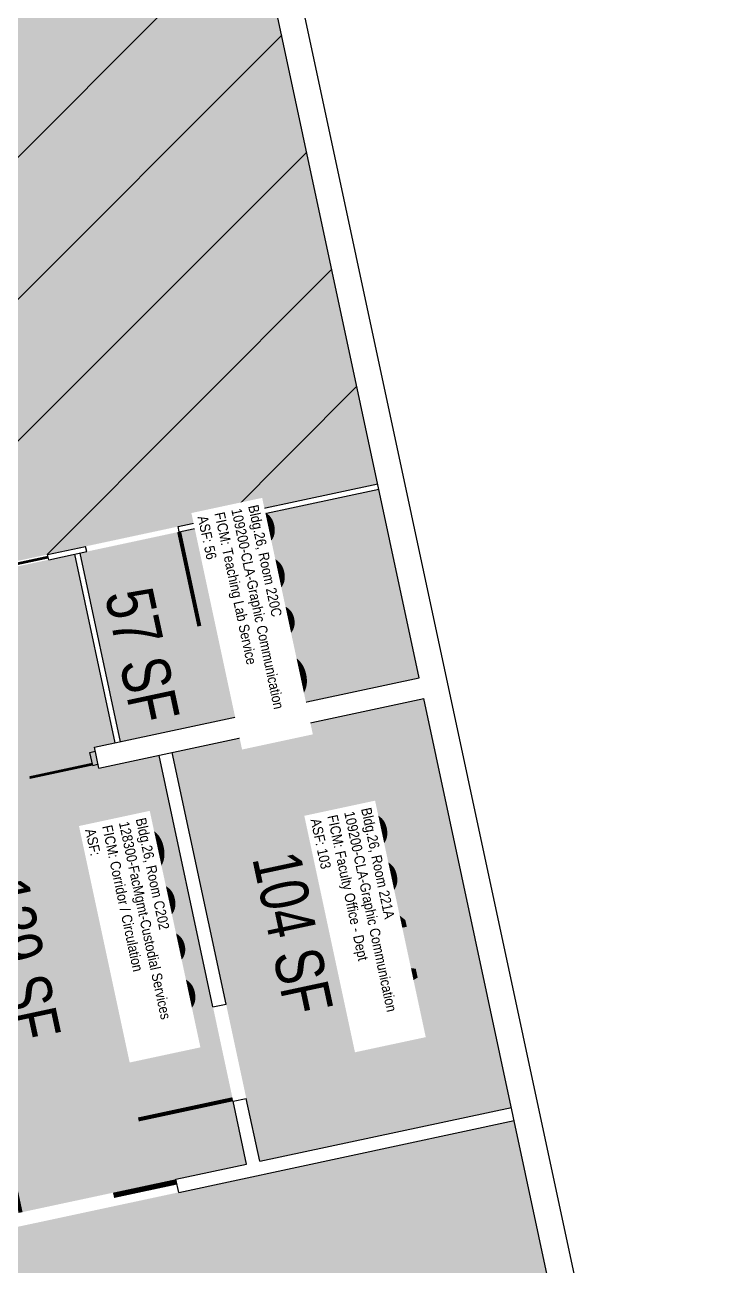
# Model space of a CAD drawing. Header units: inches. Extents: x 69208489 to 69211574, y 27667965 to 27670281.
# Drawn here: x 69211319.2 to 69211574.2, y 27668609.5 to 27669072.7 of the extents above; entities that cross this region are included whole.
import ezdxf
from ezdxf.enums import TextEntityAlignment as Align

# ---------------------------------------------------------------- set-up
doc = ezdxf.new("R2010")
doc.units = ezdxf.units.IN
doc.header["$LTSCALE"] = 10
doc.header["$MEASUREMENT"] = 0
for name, color, linetype in [('A-DOOR', 2, 'CONTINUOUS'), ('A-IDEN-RNUM', 7, 'CONTINUOUS'), ('A-IDEN-SNUM', 4, 'CONTINUOUS'), ('A-IDEN-VNUM', 4, 'CONTINUOUS'), ('A-WALL', 5, 'CONTINUOUS'), ('AREA-TEXT', 3, 'CONTINUOUS'), ('Rooms-Capacity', 4, 'CONTINUOUS'), ('Rooms-Category-Color', 7, 'CONTINUOUS'), ('Rooms-College-Color', 7, 'CONTINUOUS'), ('Rooms-Department-Color', 7, 'CONTINUOUS'), ('Rooms-Division-Color', 7, 'CONTINUOUS'), ('Rooms-Information', 7, 'CONTINUOUS')]:
    doc.layers.add(name, color=color, linetype=linetype)
doc.styles.add('CP_AREA', font='arial.ttf', dxfattribs={"height": 15})
doc.styles.add('CP_ROOMSNUMBER', font='arial.ttf', dxfattribs={"height": 1})
doc.styles.add('CP_ROOMVNUMBER', font='arial.ttf', dxfattribs={"width": 0.85, "height": 0.075})

msp = doc.modelspace()

# ---------------------------------------------------------------- hatches: boundary and pattern name
at = {"layer": 'Rooms-Capacity'}
h = msp.add_hatch(dxfattribs=at)
h.set_pattern_fill('ANSI31', color=256, scale=300, style=0)
h.set_pattern_definition([(45, (0, 0), (-26.516504294, 26.516504294), [])])
h.paths.add_polyline_path([(69211332.68, 27669453.42), (69211384.3, 27669212.39), (69211407.13, 27669105.81), (69211434.98, 27668975.75), (69211450.89, 27668901.44), (69211368.75, 27668883.85), (69211337.46, 27668877.15), (69211264.13, 27668861.44), (69211248.21, 27668935.76), (69211140.65, 27668912.72), (69211108.4, 27669063.31), (69211106.93, 27669062.99), (69211106.52, 27669064.95), (69211090.6, 27669139.27), (69211090.18, 27669141.22), (69211091.65, 27669141.54), (69211077.41, 27669208.03), (69211038.36, 27669390.39)])
at = {"layer": 'Rooms-Category-Color', "true_color": 0xe3f498}
for points in [[(69211332.68, 27669453.42), (69211384.3, 27669212.39), (69211407.13, 27669105.81), (69211434.98, 27668975.75), (69211450.89, 27668901.44), (69211368.75, 27668883.85), (69211337.46, 27668877.15), (69211264.13, 27668861.44), (69211248.21, 27668935.76), (69211140.65, 27668912.72), (69211108.4, 27669063.31), (69211106.93, 27669062.99), (69211106.52, 27669064.95), (69211090.6, 27669139.27), (69211090.18, 27669141.22), (69211091.65, 27669141.54), (69211077.41, 27669208.03), (69211038.36, 27669390.39)], [(69211339.84, 27668875.61), (69211451.31, 27668899.48), (69211466.39, 27668829.08), (69211354.91, 27668805.21)], [(69211254.39, 27668610.85), (69211317.94, 27668624.46), (69211376.61, 27668637.02), (69211501.78, 27668663.83), (69211509.21, 27668629.11), (69211516.33, 27668595.87), (69211517.38, 27668590.98), (69211551.09, 27668433.55), (69211562.29, 27668381.23), (69211267.97, 27668318.2), (69211219.8, 27668543.1), (69211215.41, 27668563.64), (69211213.94, 27668563.32), (69211213.52, 27668565.28), (69211209.75, 27668582.88), (69211208.5, 27668588.75), (69211207.45, 27668593.64), (69211205.98, 27668600.48), (69211205.56, 27668602.44), (69211207.03, 27668602.75), (69211206.4, 27668605.68), (69211208.36, 27668606.1), (69211220.09, 27668608.62), (69211251.87, 27668615.42), (69211253.34, 27668615.74)]]:
    msp.add_hatch(color=61, dxfattribs=at).paths.add_polyline_path(points)
at = {"layer": 'Rooms-Category-Color', "true_color": 0xadadad}
msp.add_hatch(color=253, dxfattribs=at).paths.add_polyline_path([(69211272.5, 27668822.33), (69211279.62, 27668789.08), (69211282.56, 27668789.71), (69211284.23, 27668781.89), (69211281.3, 27668781.26), (69211288.84, 27668746.06), (69211289.88, 27668741.17), (69211309.15, 27668651.21), (69211310.19, 27668646.32), (69211313.96, 27668628.72), (69211316.9, 27668629.35), (69211375.57, 27668641.91), (69211401.97, 27668647.57), (69211396.94, 27668671.03), (69211389.4, 27668706.24), (69211369.3, 27668800.11), (69211346.81, 27668795.29), (69211345.14, 27668803.11), (69211352.96, 27668804.79), (69211337.88, 27668875.19), (69211328.1, 27668873.1), (69211269.43, 27668860.53), (69211264.54, 27668859.49)])
at = {"layer": 'Rooms-Category-Color', "true_color": 0xfa9ba3}
msp.add_hatch(color=241, dxfattribs=at).paths.add_polyline_path([(69211394.29, 27668707.28), (69211401.83, 27668672.08), (69211406.86, 27668648.61), (69211500.73, 27668668.72), (69211476.65, 27668781.17), (69211475.6, 27668786.05), (69211468.06, 27668821.26), (69211374.19, 27668801.15)])
at = {"layer": 'Rooms-College-Color', "true_color": 0xb2d6e9}
for points in [[(69211332.68, 27669453.42), (69211384.3, 27669212.39), (69211407.13, 27669105.81), (69211434.98, 27668975.75), (69211450.89, 27668901.44), (69211368.75, 27668883.85), (69211337.46, 27668877.15), (69211264.13, 27668861.44), (69211248.21, 27668935.76), (69211140.65, 27668912.72), (69211108.4, 27669063.31), (69211106.93, 27669062.99), (69211106.52, 27669064.95), (69211090.6, 27669139.27), (69211090.18, 27669141.22), (69211091.65, 27669141.54), (69211077.41, 27669208.03), (69211038.36, 27669390.39)], [(69211339.84, 27668875.61), (69211451.31, 27668899.48), (69211466.39, 27668829.08), (69211354.91, 27668805.21)], [(69211394.29, 27668707.28), (69211401.83, 27668672.08), (69211406.86, 27668648.61), (69211500.73, 27668668.72), (69211476.65, 27668781.17), (69211475.6, 27668786.05), (69211468.06, 27668821.26), (69211374.19, 27668801.15)], [(69211254.39, 27668610.85), (69211317.94, 27668624.46), (69211376.61, 27668637.02), (69211501.78, 27668663.83), (69211509.21, 27668629.11), (69211516.33, 27668595.87), (69211517.38, 27668590.98), (69211551.09, 27668433.55), (69211562.29, 27668381.23), (69211267.97, 27668318.2), (69211219.8, 27668543.1), (69211215.41, 27668563.64), (69211213.94, 27668563.32), (69211213.52, 27668565.28), (69211209.75, 27668582.88), (69211208.5, 27668588.75), (69211207.45, 27668593.64), (69211205.98, 27668600.48), (69211205.56, 27668602.44), (69211207.03, 27668602.75), (69211206.4, 27668605.68), (69211208.36, 27668606.1), (69211220.09, 27668608.62), (69211251.87, 27668615.42), (69211253.34, 27668615.74)]]:
    msp.add_hatch(color=254, dxfattribs=at).paths.add_polyline_path(points)
at = {"layer": 'Rooms-College-Color', "true_color": 0xadadad}
msp.add_hatch(color=253, dxfattribs=at).paths.add_polyline_path([(69211272.5, 27668822.33), (69211279.62, 27668789.08), (69211282.56, 27668789.71), (69211284.23, 27668781.89), (69211281.3, 27668781.26), (69211288.84, 27668746.06), (69211289.88, 27668741.17), (69211309.15, 27668651.21), (69211310.19, 27668646.32), (69211313.96, 27668628.72), (69211316.9, 27668629.35), (69211375.57, 27668641.91), (69211401.97, 27668647.57), (69211396.94, 27668671.03), (69211389.4, 27668706.24), (69211369.3, 27668800.11), (69211346.81, 27668795.29), (69211345.14, 27668803.11), (69211352.96, 27668804.79), (69211337.88, 27668875.19), (69211328.1, 27668873.1), (69211269.43, 27668860.53), (69211264.54, 27668859.49)])
at = {"layer": 'Rooms-Department-Color', "true_color": 0xb2d6e9}
for points in [[(69211332.68, 27669453.42), (69211384.3, 27669212.39), (69211407.13, 27669105.81), (69211434.98, 27668975.75), (69211450.89, 27668901.44), (69211368.75, 27668883.85), (69211337.46, 27668877.15), (69211264.13, 27668861.44), (69211248.21, 27668935.76), (69211140.65, 27668912.72), (69211108.4, 27669063.31), (69211106.93, 27669062.99), (69211106.52, 27669064.95), (69211090.6, 27669139.27), (69211090.18, 27669141.22), (69211091.65, 27669141.54), (69211077.41, 27669208.03), (69211038.36, 27669390.39)], [(69211339.84, 27668875.61), (69211451.31, 27668899.48), (69211466.39, 27668829.08), (69211354.91, 27668805.21)], [(69211394.29, 27668707.28), (69211401.83, 27668672.08), (69211406.86, 27668648.61), (69211500.73, 27668668.72), (69211476.65, 27668781.17), (69211475.6, 27668786.05), (69211468.06, 27668821.26), (69211374.19, 27668801.15)], [(69211254.39, 27668610.85), (69211317.94, 27668624.46), (69211376.61, 27668637.02), (69211501.78, 27668663.83), (69211509.21, 27668629.11), (69211516.33, 27668595.87), (69211517.38, 27668590.98), (69211551.09, 27668433.55), (69211562.29, 27668381.23), (69211267.97, 27668318.2), (69211219.8, 27668543.1), (69211215.41, 27668563.64), (69211213.94, 27668563.32), (69211213.52, 27668565.28), (69211209.75, 27668582.88), (69211208.5, 27668588.75), (69211207.45, 27668593.64), (69211205.98, 27668600.48), (69211205.56, 27668602.44), (69211207.03, 27668602.75), (69211206.4, 27668605.68), (69211208.36, 27668606.1), (69211220.09, 27668608.62), (69211251.87, 27668615.42), (69211253.34, 27668615.74)]]:
    msp.add_hatch(color=254, dxfattribs=at).paths.add_polyline_path(points)
at = {"layer": 'Rooms-Department-Color', "true_color": 0xacacac}
msp.add_hatch(color=253, dxfattribs=at).paths.add_polyline_path([(69211272.5, 27668822.33), (69211279.62, 27668789.08), (69211282.56, 27668789.71), (69211284.23, 27668781.89), (69211281.3, 27668781.26), (69211288.84, 27668746.06), (69211289.88, 27668741.17), (69211309.15, 27668651.21), (69211310.19, 27668646.32), (69211313.96, 27668628.72), (69211316.9, 27668629.35), (69211375.57, 27668641.91), (69211401.97, 27668647.57), (69211396.94, 27668671.03), (69211389.4, 27668706.24), (69211369.3, 27668800.11), (69211346.81, 27668795.29), (69211345.14, 27668803.11), (69211352.96, 27668804.79), (69211337.88, 27668875.19), (69211328.1, 27668873.1), (69211269.43, 27668860.53), (69211264.54, 27668859.49)])
at = {"layer": 'Rooms-Division-Color', "true_color": 0xb2d6e9}
for points in [[(69211332.68, 27669453.42), (69211384.3, 27669212.39), (69211407.13, 27669105.81), (69211434.98, 27668975.75), (69211450.89, 27668901.44), (69211368.75, 27668883.85), (69211337.46, 27668877.15), (69211264.13, 27668861.44), (69211248.21, 27668935.76), (69211140.65, 27668912.72), (69211108.4, 27669063.31), (69211106.93, 27669062.99), (69211106.52, 27669064.95), (69211090.6, 27669139.27), (69211090.18, 27669141.22), (69211091.65, 27669141.54), (69211077.41, 27669208.03), (69211038.36, 27669390.39)], [(69211339.84, 27668875.61), (69211451.31, 27668899.48), (69211466.39, 27668829.08), (69211354.91, 27668805.21)], [(69211394.29, 27668707.28), (69211401.83, 27668672.08), (69211406.86, 27668648.61), (69211500.73, 27668668.72), (69211476.65, 27668781.17), (69211475.6, 27668786.05), (69211468.06, 27668821.26), (69211374.19, 27668801.15)], [(69211254.39, 27668610.85), (69211317.94, 27668624.46), (69211376.61, 27668637.02), (69211501.78, 27668663.83), (69211509.21, 27668629.11), (69211516.33, 27668595.87), (69211517.38, 27668590.98), (69211551.09, 27668433.55), (69211562.29, 27668381.23), (69211267.97, 27668318.2), (69211219.8, 27668543.1), (69211215.41, 27668563.64), (69211213.94, 27668563.32), (69211213.52, 27668565.28), (69211209.75, 27668582.88), (69211208.5, 27668588.75), (69211207.45, 27668593.64), (69211205.98, 27668600.48), (69211205.56, 27668602.44), (69211207.03, 27668602.75), (69211206.4, 27668605.68), (69211208.36, 27668606.1), (69211220.09, 27668608.62), (69211251.87, 27668615.42), (69211253.34, 27668615.74)]]:
    msp.add_hatch(color=254, dxfattribs=at).paths.add_polyline_path(points)
at = {"layer": 'Rooms-Division-Color', "true_color": 0xadadad}
msp.add_hatch(color=253, dxfattribs=at).paths.add_polyline_path([(69211272.5, 27668822.33), (69211279.62, 27668789.08), (69211282.56, 27668789.71), (69211284.23, 27668781.89), (69211281.3, 27668781.26), (69211288.84, 27668746.06), (69211289.88, 27668741.17), (69211309.15, 27668651.21), (69211310.19, 27668646.32), (69211313.96, 27668628.72), (69211316.9, 27668629.35), (69211375.57, 27668641.91), (69211401.97, 27668647.57), (69211396.94, 27668671.03), (69211389.4, 27668706.24), (69211369.3, 27668800.11), (69211346.81, 27668795.29), (69211345.14, 27668803.11), (69211352.96, 27668804.79), (69211337.88, 27668875.19), (69211328.1, 27668873.1), (69211269.43, 27668860.53), (69211264.54, 27668859.49)])

# ---------------------------------------------------------------- linework, layer by layer
at = {"layer": 'A-DOOR'}
for points in [[(69211376.78, 27668883.52, 1.5, 1.5, 0), (69211384.32, 27668848.32, 0, 0, 0), (69211383.59, 27668848.16, 0, 0, -0.414214), (69211342, 27668877.61, 0, 0, -0.414214)], [(69211286.71, 27668783.44, 1.5, 1.5, 0), (69211294.25, 27668748.24, 0, 0, 0), (69211294.98, 27668748.4, 0, 0, 0.414214), (69211320.86, 27668792.29, 0, 0, 0.414214)], [(69211396.79, 27668671.77, 1.5, 1.5, 0), (69211361.58, 27668664.23, 0, 0, 0), (69211361.43, 27668664.96, 0, 0, -0.414214), (69211390.87, 27668706.55, 0, 0, -0.414214)], [(69211317.63, 27668629.5, 1.5, 1.5, 0), (69211310.09, 27668664.71, 0, 0, 0), (69211310.83, 27668664.86, 0, 0, -0.414214), (69211352.41, 27668635.42, 0, 0, -0.414214)]]:
    msp.add_lwpolyline(points, format="xyseb", dxfattribs=at)
for points, const_width in [([(69211327.89, 27668874.08), (69211304.43, 27668869.05)], 1), ([(69211344.44, 27668796.83), (69211320.97, 27668791.8)], 1), ([(69211375.78, 27668640.93), (69211352.31, 27668635.91)], 2)]:
    msp.add_lwpolyline(points, dxfattribs=dict(at, const_width=const_width))
at = {"layer": 'A-WALL'}
for p, q in [((69211574.17, 27668373.55), (69211212.53, 27670062.26)), ((69211466.39, 27668829.08), (69211215.73, 27669999.54)), ((69211376.36, 27668885.48), (69211450.89, 27668901.44)), ((69211376.78, 27668883.52), (69211451.31, 27668899.48)), ((69211376.78, 27668883.52), (69211376.36, 27668885.48)), ((69211327.68, 27668875.05), (69211341.87, 27668878.09)), ((69211342.28, 27668876.14), (69211341.87, 27668878.09)), ((69211328.1, 27668873.1), (69211327.68, 27668875.05)), ((69211328.1, 27668873.1), (69211342.28, 27668876.14)), ((69211352.96, 27668804.79), (69211337.88, 27668875.19)), ((69211354.91, 27668805.21), (69211339.84, 27668875.61)), ((69211345.14, 27668803.11), (69211466.39, 27668829.08)), ((69211346.81, 27668795.29), (69211468.06, 27668821.26)), ((69211562.29, 27668381.23), (69211468.06, 27668821.26)), ((69211346.81, 27668795.29), (69211345.14, 27668803.11)), ((69211343.49, 27668801.23), (69211345.45, 27668801.65)), ((69211344.54, 27668796.34), (69211343.49, 27668801.23)), ((69211389.4, 27668706.24), (69211369.3, 27668800.11)), ((69211394.29, 27668707.28), (69211374.19, 27668801.15)), ((69211344.54, 27668796.34), (69211346.5, 27668796.76)), ((69211389.4, 27668706.24), (69211394.29, 27668707.28)), ((69211396.94, 27668671.03), (69211401.83, 27668672.08)), ((69211401.97, 27668647.57), (69211396.94, 27668671.03)), ((69211406.86, 27668648.61), (69211401.83, 27668672.08)), ((69211406.86, 27668648.61), (69211500.73, 27668668.72)), ((69211376.61, 27668637.02), (69211501.78, 27668663.83)), ((69211375.57, 27668641.91), (69211401.97, 27668647.57)), ((69211376.61, 27668637.02), (69211375.57, 27668641.91))]:
    msp.add_line(p, q, dxfattribs=at)

# ---------------------------------------------------------------- texts
at = {"layer": 'A-IDEN-RNUM', "style": 'CP_ROOMSNUMBER', "width": 0.85}
for s, p in [('0220-C0', (69211409.63, 27668838.67)), ('0221-A0', (69211438.14, 27668741.49))]:
    msp.add_text(s, height=1, rotation=282.09, dxfattribs=at).set_placement(p, align=Align.MIDDLE)
at = {"layer": 'A-IDEN-SNUM', "style": 'CP_ROOMSNUMBER', "width": 0.85}
for s, p in [('02600220C0', (69211410.49, 27668840.47)), ('02600221A0', (69211439, 27668743.29))]:
    msp.add_text(s, height=1, rotation=282.09, dxfattribs=at).set_placement(p, align=Align.MIDDLE)
at = {"layer": 'A-IDEN-VNUM', "style": 'CP_ROOMVNUMBER', "width": 0.85}
for s, rotation, p in [('220C', 282.09, (69211404.82, 27668854.39)), ('221A', 282.0874, (69211446.81, 27668742.26)), ('C202', 282.0874, (69211362.88, 27668737.6))]:
    msp.add_text(s, height=27, rotation=rotation, dxfattribs=at).set_placement(p, align=Align.MIDDLE)
at = {"layer": 'AREA-TEXT', "style": 'CP_AREA', "width": 0.75}
for s, p in [('57 SF', (69211363.06, 27668837.42)), ('104 SF', (69211419.18, 27668733.81)), ('139 SF', (69211317.66, 27668724.02))]:
    msp.add_text(s, height=18, rotation=282.09, dxfattribs=at).set_placement(p, align=Align.MIDDLE_CENTER)

# ---------------------------------------------------------------- next in the draw order: texts
at = {"layer": 'Rooms-Information', "char_height": 3.8571, "width": 86.4, "attachment_point": 7, "style": 'CP_ROOMVNUMBER', "bg_fill": 3, "box_fill_scale": 1.5, "bg_fill_color": 256, "bg_fill_true_color": 13158600, "bg_fill_transparency": 0}
for s, insert, rotation in [('Bldg.26, Room 220C^M^J109200-CLA-Graphic Communication^M^JFICM: Teaching Lab Service^M^JASF: 56', (69211383.59, 27668889.04), 282.09), ('Bldg.26, Room C202^M^J128300-FacMgmt-Custodial Services^M^JFICM: Corridor / Circulation^M^JASF: ', (69211341.65, 27668772.24), 282.0874), ('Bldg.26, Room 221A^M^J109200-CLA-Graphic Communication^M^JFICM: Faculty Office - Dept^M^JASF: 103', (69211425.72, 27668776.05), 282.0874)]:
    msp.add_mtext(s, dxfattribs=dict(at, insert=insert, rotation=rotation))

doc.saveas('drawing.dxf')
